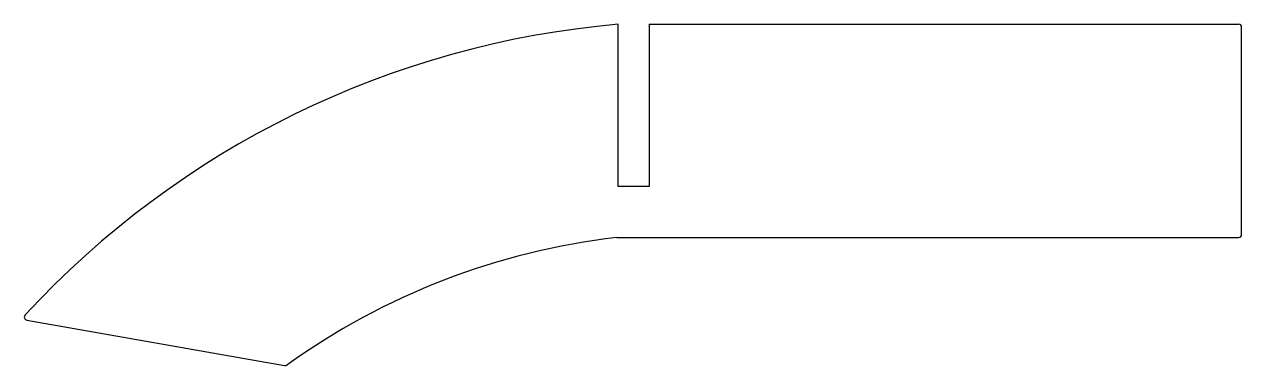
# Model space of a CAD drawing. Header units: millimetres. Extents: x -74 to 78, y -45 to -2.
import ezdxf

# ---------------------------------------------------------------- set-up
doc = ezdxf.new("R2010")
doc.units = ezdxf.units.MM
doc.layers.get('0').update_dxf_attribs({"linetype": 'CONTINUOUS'})

msp = doc.modelspace()

# ---------------------------------------------------------------- linework, layer by layer
for p, q in [((0.07, -22), (0.07, -1.6)), ((4, -1.6), (4, -22)), ((4, -1.6), (78, -1.6)), ((78.4, -28), (78.4, -2)), ((4, -22), (0.07, -22)), ((-0.09, -28.4), (78, -28.4)), ((-74.17, -38.79), (-41.81, -44.5))]:
    msp.add_line(p, q)
for centre, radius, start, end in [((10, -116), 114.83, 94.9613, 137.3004), ((78, -2), 0.4, 0, 90), ((10, -116), 88.18, 96.572, 125.7416), ((78, -28), 0.4, -90, 0), ((-74.1, -38.4), 0.4, 137.3004, 260), ((-41.74, -44.1), 0.4, 260, 305.7416)]:
    msp.add_arc(centre, radius, start, end)

doc.saveas('drawing.dxf')
